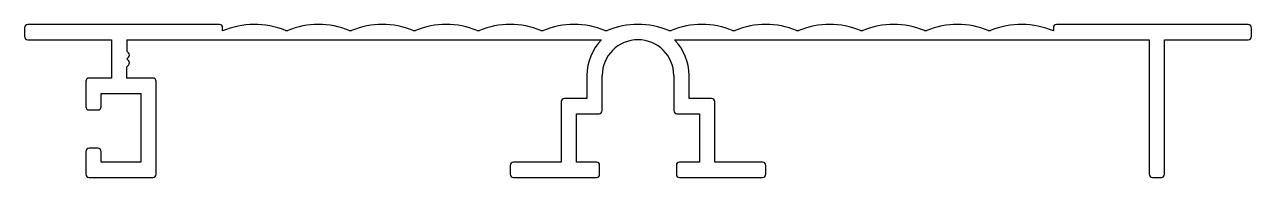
# Model space of a CAD drawing. Extents: x 2032 to 2128, y 2030.5 to 2042.5.
import ezdxf

# ---------------------------------------------------------------- set-up
doc = ezdxf.new("R2010")
doc.units = 0
doc.layers.get('0').update_dxf_attribs({"linetype": 'CONTINUOUS'})

msp = doc.modelspace()

# ---------------------------------------------------------------- linework, layer by layer
for p, q in [((2031.987, 2042.242, -750), (2031.987, 2041.542, -750)), ((2047.237, 2042.492, -750), (2032.237, 2042.492, -750)), ((2047.487, 2041.992, -750), (2047.487, 2042.242, -750)), ((2112.487, 2042.242, -750), (2112.487, 2041.992, -750)), ((2127.737, 2042.492, -750), (2112.737, 2042.492, -750)), ((2127.987, 2041.542, -750), (2127.987, 2042.242, -750)), ((2032.237, 2041.292, -750), (2038.787, 2041.292, -750)), ((2038.787, 2041.292, -750), (2038.787, 2038.292, -750)), ((2039.987, 2041.292, -750), (2039.987, 2040.399, -750)), ((2039.987, 2041.292, -750), (2077.131, 2041.292, -750)), ((2082.844, 2041.292, -750), (2119.987, 2041.292, -750)), ((2119.987, 2041.292, -750), (2119.987, 2030.742, -750)), ((2121.187, 2030.742, -750), (2121.187, 2041.292, -750)), ((2121.187, 2041.292, -750), (2127.737, 2041.292, -750)), ((2039.987, 2040.399, -750), (2040.114, 2040.272, -750)), ((2040.114, 2039.919, -750), (2039.987, 2039.792, -750)), ((2039.987, 2039.792, -750), (2040.114, 2039.665, -750)), ((2040.114, 2039.312, -750), (2039.987, 2039.185, -750)), ((2039.987, 2038.292, -750), (2039.987, 2039.185, -750)), ((2038.787, 2038.292, -750), (2037.037, 2038.292, -750)), ((2042.037, 2038.292, -750), (2039.987, 2038.292, -750)), ((2075.987, 2038.492, -750), (2075.987, 2036.692, -750)), ((2077.187, 2035.742, -750), (2077.187, 2038.492, -750)), ((2082.787, 2038.492, -750), (2082.787, 2035.742, -750)), ((2083.987, 2036.692, -750), (2083.987, 2038.492, -750)), ((2036.787, 2038.042, -750), (2036.787, 2036.042, -750)), ((2042.287, 2030.742, -750), (2042.287, 2038.042, -750)), ((2037.987, 2036.042, -750), (2037.987, 2037.092, -750)), ((2037.987, 2037.092, -750), (2038.787, 2037.092, -750)), ((2038.787, 2037.092, -750), (2039.987, 2037.092, -750)), ((2039.987, 2037.092, -750), (2041.087, 2037.092, -750)), ((2041.087, 2037.092, -750), (2041.087, 2031.692, -750)), ((2073.987, 2036.442, -750), (2073.987, 2031.692, -750)), ((2075.987, 2036.692, -750), (2074.237, 2036.692, -750)), ((2085.737, 2036.692, -750), (2083.987, 2036.692, -750)), ((2085.987, 2031.692, -750), (2085.987, 2036.442, -750)), ((2037.037, 2035.792, -750), (2037.737, 2035.792, -750)), ((2075.187, 2031.692, -750), (2075.187, 2035.492, -750)), ((2075.187, 2035.492, -750), (2075.987, 2035.492, -750)), ((2075.987, 2035.492, -750), (2076.937, 2035.492, -750)), ((2083.037, 2035.492, -750), (2083.987, 2035.492, -750)), ((2083.987, 2035.492, -750), (2084.787, 2035.492, -750)), ((2084.787, 2035.492, -750), (2084.787, 2031.692, -750)), ((2036.787, 2032.542, -750), (2036.787, 2030.742, -750)), ((2037.737, 2032.792, -750), (2037.037, 2032.792, -750)), ((2037.987, 2031.692, -750), (2037.987, 2032.542, -750)), ((2041.087, 2031.692, -750), (2037.987, 2031.692, -750)), ((2069.987, 2031.442, -750), (2069.987, 2030.742, -750)), ((2073.987, 2031.692, -750), (2070.237, 2031.692, -750)), ((2076.737, 2031.692, -750), (2075.187, 2031.692, -750)), ((2076.987, 2030.742, -750), (2076.987, 2031.442, -750)), ((2082.987, 2031.442, -750), (2082.987, 2030.742, -750)), ((2084.787, 2031.692, -750), (2083.237, 2031.692, -750)), ((2089.737, 2031.692, -750), (2085.987, 2031.692, -750)), ((2089.987, 2030.742, -750), (2089.987, 2031.442, -750)), ((2037.037, 2030.492, -750), (2042.037, 2030.492, -750)), ((2070.237, 2030.492, -750), (2076.737, 2030.492, -750)), ((2083.237, 2030.492, -750), (2089.737, 2030.492, -750)), ((2120.237, 2030.492, -750), (2120.937, 2030.492, -750))]:
    msp.add_line(p, q)
for centre, radius, start, end in [((2032.237, 2042.242, -750), 0.25, 90, 180), ((2047.237, 2042.242, -750), 0.25, 0, 90), ((2049.987, 2036.019, -750), 6.475, 68.17695, 112.71168), ((2052.487, 2042.262, -750), 0.25, 248.17695, 291.82305), ((2054.987, 2036.019, -750), 6.475, 68.17695, 111.82305), ((2057.487, 2042.262, -750), 0.25, 248.17695, 291.82305), ((2059.987, 2036.019, -750), 6.475, 68.17695, 111.82305), ((2062.487, 2042.262, -750), 0.25, 248.17695, 291.82305), ((2064.987, 2036.019, -750), 6.475, 68.17695, 111.82305), ((2067.487, 2042.262, -750), 0.25, 248.17695, 291.82305), ((2069.987, 2036.019, -750), 6.475, 68.17695, 111.82305), ((2072.487, 2042.262, -750), 0.25, 248.17695, 291.82305), ((2074.987, 2036.019, -750), 6.475, 68.17695, 111.82305), ((2077.487, 2042.262, -750), 0.25, 248.17695, 291.82305), ((2079.987, 2036.019, -750), 6.475, 68.17695, 111.82305), ((2082.487, 2042.262, -750), 0.25, 248.17695, 291.82305), ((2084.987, 2036.019, -750), 6.475, 68.17695, 111.82305), ((2087.487, 2042.262, -750), 0.25, 248.17695, 291.82305), ((2089.987, 2036.019, -750), 6.475, 68.17695, 111.82305), ((2092.487, 2042.262, -750), 0.25, 248.17695, 291.82305), ((2094.987, 2036.019, -750), 6.475, 68.17695, 111.82305), ((2097.487, 2042.262, -750), 0.25, 248.17695, 291.82305), ((2099.987, 2036.019, -750), 6.475, 68.17695, 111.82305), ((2102.487, 2042.262, -750), 0.25, 248.17695, 291.82305), ((2104.987, 2036.019, -750), 6.475, 68.17695, 111.82305), ((2107.487, 2042.262, -750), 0.25, 248.17695, 291.82305), ((2109.987, 2036.019, -750), 6.475, 67.28832, 111.82305), ((2112.737, 2042.242, -750), 0.25, 90, 180), ((2127.737, 2042.242, -750), 0.25, 0, 90), ((2032.237, 2041.542, -750), 0.25, 180, 270), ((2079.987, 2038.492, -750), 4, 135.573, 180), ((2079.987, 2038.492, -750), 2.8, 0, 180), ((2079.987, 2038.492, -750), 4, 0, 44.427), ((2127.737, 2041.542, -750), 0.25, 270, 0), ((2039.937, 2040.096, -750), 0.25, 315, 45), ((2039.937, 2039.489, -750), 0.25, 315, 45), ((2037.037, 2038.042, -750), 0.25, 90, 180), ((2042.037, 2038.042, -750), 0.25, 0, 90), ((2074.237, 2036.442, -750), 0.25, 90, 180), ((2085.737, 2036.442, -750), 0.25, 0, 90), ((2037.037, 2036.042, -750), 0.25, 180, 270), ((2037.737, 2036.042, -750), 0.25, 270, 0), ((2076.937, 2035.742, -750), 0.25, 270, 0), ((2083.037, 2035.742, -750), 0.25, 180, 270), ((2037.037, 2032.542, -750), 0.25, 90, 180), ((2037.737, 2032.542, -750), 0.25, 0, 90), ((2070.237, 2031.442, -750), 0.25, 90, 180), ((2076.737, 2031.442, -750), 0.25, 0, 90), ((2083.237, 2031.442, -750), 0.25, 90, 180), ((2089.737, 2031.442, -750), 0.25, 0, 90), ((2037.037, 2030.742, -750), 0.25, 180, 270), ((2042.037, 2030.742, -750), 0.25, 270, 0), ((2070.237, 2030.742, -750), 0.25, 180, 270), ((2076.737, 2030.742, -750), 0.25, 270, 0), ((2083.237, 2030.742, -750), 0.25, 180, 270), ((2089.737, 2030.742, -750), 0.25, 270, 0), ((2120.237, 2030.742, -750), 0.25, 180, 270), ((2120.937, 2030.742, -750), 0.25, 270, 0)]:
    msp.add_arc(centre, radius, start, end)

doc.saveas('drawing.dxf')
